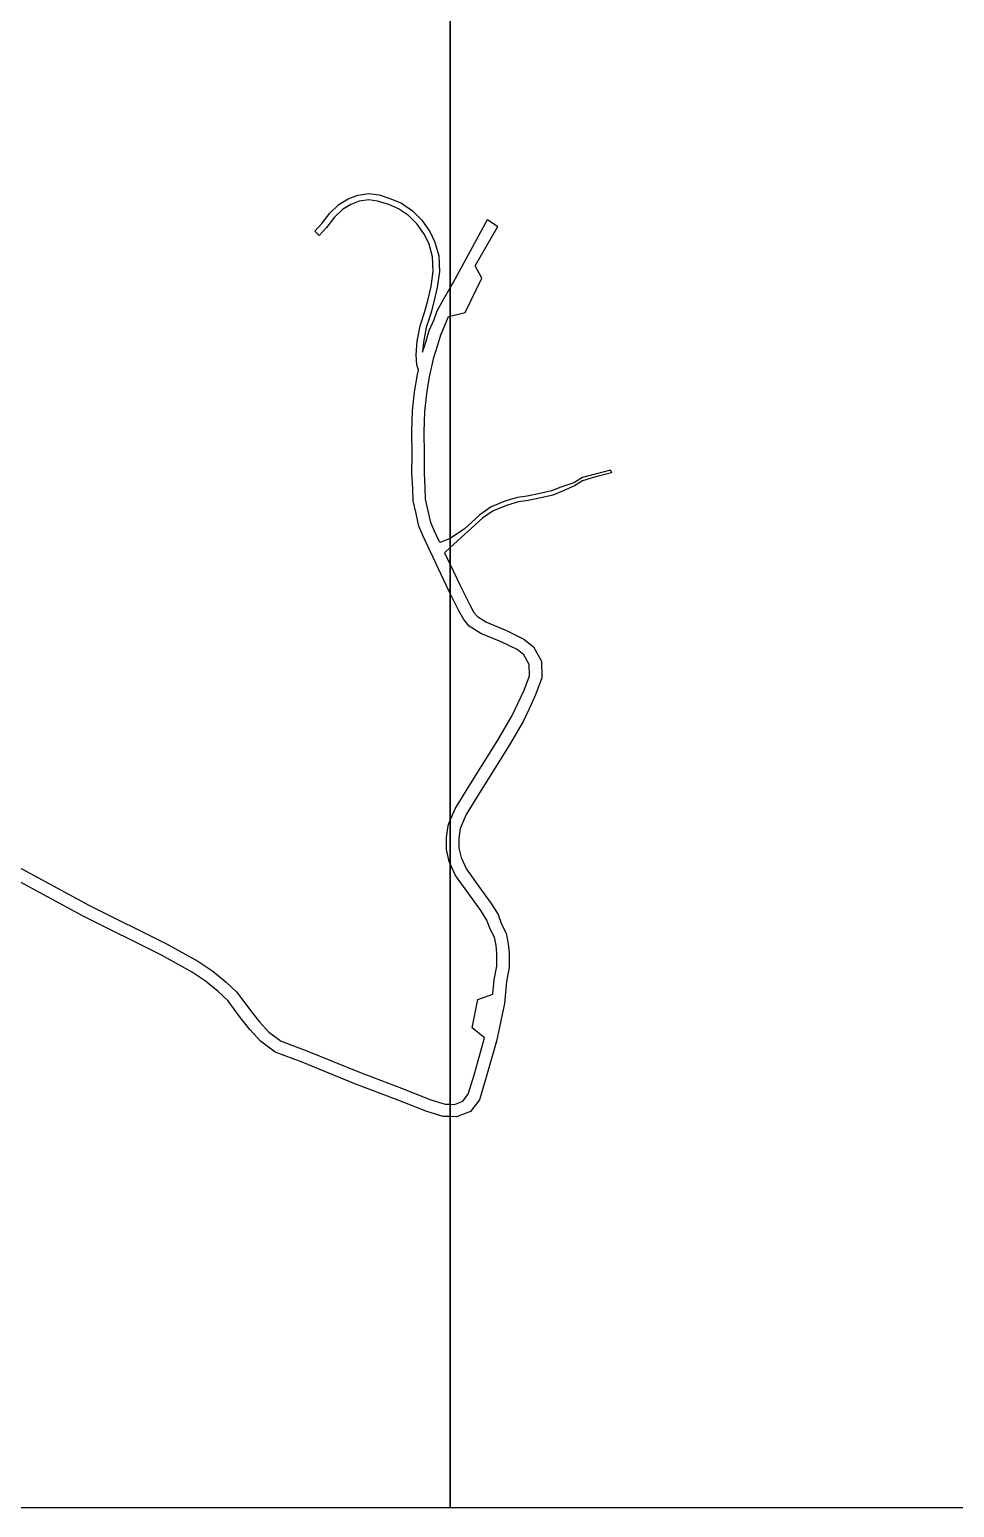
# Model space of a CAD drawing. Header units: metres. Extents: x -12000 to -9600, y -99000 to -96000.
# Drawn here: x -10543 to -10229, y -99000 to -98498 of the extents above; entities that cross this region are included whole.
import ezdxf

# ---------------------------------------------------------------- set-up
doc = ezdxf.new("R2010")
doc.units = ezdxf.units.M
doc.header["$LTSCALE"] = 2.5
doc.layers.add('図郭', color=7, linetype='Continuous')
doc.layers.add('道路', color=7, linetype='Continuous')

msp = doc.modelspace()

# ---------------------------------------------------------------- linework, layer by layer
at = {"layer": '図郭'}
for points in [[(-11200, -99000), (-10400, -99000), (-10400, -98400), (-11200, -98400)], [(-10400, -99000), (-9600, -99000), (-9600, -98400), (-10400, -98400)]]:
    msp.add_lwpolyline(points, close=True, dxfattribs=at)
at = {"layer": '道路', "flags": 128}
for points in [[(-10446.04, -98566.53), (-10443.63, -98563.96), (-10440.96, -98560.36), (-10437.89, -98557.5), (-10434.72, -98555.53), (-10431.42, -98554.28), (-10427.61, -98553.75), (-10424.19, -98554.22), (-10420.14, -98555.52), (-10416.53, -98557.05), (-10412.87, -98559.57), (-10409.62, -98562.82), (-10406.92, -98566.61), (-10405.22, -98570.21), (-10403.89, -98574.86), (-10403.67, -98580.16), (-10404.4, -98585.66), (-10405.58, -98590.55), (-10406.59, -98594.42), (-10408.18, -98599.24), (-10409.1, -98604.19), (-10409.38, -98607.63), (-10408.2, -98603.89), (-10407.13, -98600.29), (-10405.51, -98596.46), (-10404.39, -98593.57), (-10402.22, -98589.54), (-10400, -98585.81)], [(-10400, -98689.55), (-10400.45, -98688.64), (-10409.3, -98669.87), (-10410.62, -98666.71), (-10411.57, -98662.45), (-10412.58, -98658.16), (-10412.76, -98653.93), (-10412.99, -98648.71), (-10412.95, -98642.23), (-10413.02, -98634.77), (-10412.8, -98627.51), (-10412.09, -98621.1), (-10411.16, -98615.24), (-10410.83, -98613.76), (-10411.35, -98611.92), (-10411.56, -98608.53), (-10411.18, -98603.91), (-10410.22, -98598.72), (-10408.61, -98593.82), (-10407.61, -98590.04), (-10406.46, -98585.28), (-10405.78, -98580.07), (-10405.98, -98575.2), (-10407.2, -98570.95), (-10408.74, -98567.67), (-10411.23, -98564.18), (-10414.22, -98561.19), (-10417.54, -98558.9), (-10420.87, -98557.49), (-10424.66, -98556.27), (-10427.61, -98555.87), (-10430.89, -98556.32), (-10433.78, -98557.43), (-10436.61, -98559.17), (-10439.38, -98561.77), (-10442.01, -98565.3), (-10444.5, -98567.97)], [(-10400, -98585.81), (-10398.86, -98583.89), (-10387.32, -98562.5)], [(-10400, -98595.35), (-10394.91, -98594.18), (-10389.27, -98582.42), (-10391.49, -98578.31), (-10383.87, -98564.92)], [(-10400, -98670.88), (-10403.54, -98672.23), (-10405.46, -98668.16), (-10406.6, -98665.44), (-10407.47, -98661.51), (-10408.4, -98657.58), (-10408.57, -98653.74), (-10408.79, -98648.63), (-10408.75, -98642.23), (-10408.82, -98634.81), (-10408.61, -98627.81), (-10407.93, -98621.67), (-10407.03, -98616.03), (-10405.55, -98609.43), (-10404.18, -98605.12), (-10403.17, -98601.71), (-10401.61, -98598.04), (-10400.63, -98595.49), (-10400, -98595.35)], [(-10400, -98679.74), (-10396.66, -98686.82), (-10393.39, -98693.48), (-10391.95, -98696.02), (-10390.76, -98697.41), (-10387.66, -98699.37), (-10380.92, -98702.14), (-10374.94, -98705.07), (-10371.69, -98707.69), (-10369.02, -98712.53), (-10368.85, -98718.2), (-10371.03, -98723.97), (-10373.16, -98728.76), (-10375.23, -98733.03), (-10379.88, -98741.03), (-10390.98, -98758.76), (-10394.62, -98764.67), (-10396.65, -98769.45), (-10397.07, -98772.77), (-10397.08, -98776.03), (-10396.32, -98779.29), (-10394.52, -98783.26), (-10390.33, -98789.13), (-10386.09, -98794.85), (-10383.72, -98798.64), (-10382.52, -98801.89), (-10380.97, -98804.98), (-10380.26, -98808.56), (-10380, -98811.66), (-10379.94, -98816.56), (-10380.86, -98821.39), (-10381.57, -98828.81), (-10382.35, -98832.53), (-10383.23, -98836.92), (-10384.27, -98841.63), (-10387.76, -98853.88), (-10390.07, -98861.57), (-10393.07, -98865.48), (-10397.87, -98867.3), (-10400, -98867.26)], [(-10400, -98766.59), (-10398.36, -98762.73), (-10394.55, -98756.55), (-10383.48, -98738.86), (-10378.94, -98731.05), (-10376.97, -98726.99), (-10374.92, -98722.37), (-10373.07, -98717.5), (-10373.19, -98713.67), (-10374.97, -98710.44), (-10377.21, -98708.63), (-10382.64, -98705.97), (-10389.6, -98703.12), (-10393.53, -98700.62), (-10395.4, -98698.45), (-10397.11, -98695.44), (-10400, -98689.55)], [(-10400, -98867.26), (-10402.35, -98867.21), (-10407.99, -98865.53), (-10418.03, -98861.52), (-10432.37, -98856.1), (-10450.28, -98848.81), (-10459.51, -98845.31), (-10464.43, -98841.68), (-10468.15, -98837.69), (-10471.22, -98833.72), (-10475.61, -98827.77), (-10478.87, -98824.74), (-10483.13, -98821.2), (-10487.92, -98818.03), (-10498.14, -98812.37), (-10524.75, -98799.15), (-10549.01, -98786.09)]]:
    msp.add_lwpolyline(points, dxfattribs=at)
at = {"layer": '道路'}
for points in [[(-10387.32, -98562.5), (-10383.87, -98564.92)], [(-10446.04, -98566.53), (-10444.5, -98567.97)], [(-10345.53, -98647.65), (-10350.78, -98649), (-10355.07, -98650.22), (-10357.97, -98651.97), (-10362.41, -98653.44), (-10365.58, -98654.75), (-10368.96, -98655.52), (-10373.8, -98656.52), (-10377.09, -98656.99), (-10381.05, -98658.16), (-10386.13, -98660.18), (-10389.96, -98662.87), (-10395.21, -98667.78), (-10399.89, -98670.84), (-10400, -98670.88)], [(-10345.21, -98648.64), (-10350.96, -98650.11), (-10354.99, -98651.34), (-10357.78, -98652.98), (-10361.89, -98654.84), (-10365.13, -98656.17), (-10368.64, -98656.97), (-10373.54, -98657.99), (-10376.78, -98658.45), (-10380.56, -98659.57), (-10385.42, -98661.5), (-10389.03, -98664.04), (-10400, -98674.01)], [(-10345.53, -98647.65), (-10345.21, -98648.64)], [(-10400, -98674.01), (-10401.89, -98675.73), (-10400, -98679.74)], [(-10400, -98781.35), (-10400.32, -98780.65), (-10401.28, -98776.51), (-10401.27, -98772.5), (-10400.75, -98768.34), (-10400, -98766.59)], [(-10400, -98863.06), (-10398.6, -98863.09), (-10395.68, -98861.98), (-10393.87, -98859.62), (-10391.79, -98852.7), (-10388.3, -98840.47), (-10392.55, -98837.13), (-10390.6, -98827.48), (-10385.5, -98825.72), (-10385.02, -98820.79), (-10384.14, -98816.18), (-10384.2, -98811.86), (-10384.42, -98809.15), (-10384.98, -98806.36), (-10386.38, -98803.56), (-10387.51, -98800.5), (-10389.56, -98797.22), (-10393.72, -98791.6), (-10398.18, -98785.36), (-10400, -98781.35)], [(-10546.87, -98782.47), (-10522.82, -98795.42), (-10496.19, -98808.65), (-10485.74, -98814.43), (-10480.62, -98817.83), (-10476.09, -98821.59), (-10472.47, -98824.96), (-10467.87, -98831.18), (-10464.95, -98834.97), (-10461.62, -98838.53), (-10457.48, -98841.59), (-10448.75, -98844.9), (-10430.84, -98852.19), (-10416.51, -98857.6), (-10406.6, -98861.56), (-10401.7, -98863.02), (-10400, -98863.06)]]:
    msp.add_lwpolyline(points, dxfattribs=at)

doc.saveas('drawing.dxf')
